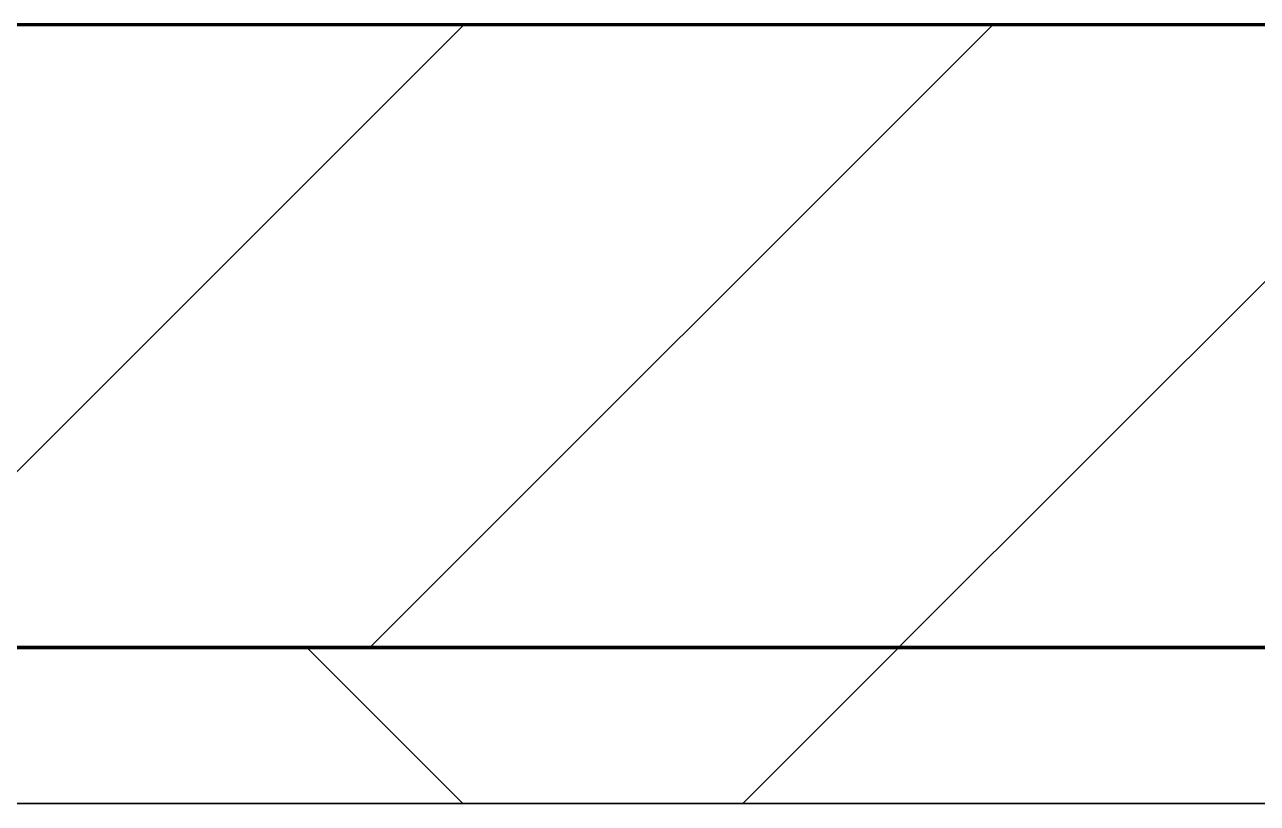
# Model space of a CAD drawing. Header units: millimetres. Extents: x -794868 to -715506, y -16735 to 22434.
# Drawn here: x -741586.8 to -741191.2, y 7894 to 8144 of the extents above; entities that cross this region are included whole.
import ezdxf

# ---------------------------------------------------------------- set-up
doc = ezdxf.new("R2010")
doc.units = ezdxf.units.MM
for name, color, linetype, lineweight in [('A-GLAZ-CURT', 2, 'Continuous', 9), ('A-WALL', 5, 'Continuous', 35), ('A-WALL-FNSH', 2, 'Continuous', 35), ('A-WALL-PATT', 1, 'Continuous', 35)]:
    doc.layers.add(name, color=color, linetype=linetype, lineweight=lineweight)

# ---------------------------------------------------------------- blocks, each defined once
blk = doc.blocks.new('PPLS-PP19_Custom Tile Pattern - Custom Tile Pattern-V67-4262-01 ENLARGED UPPER PLATFORM LEVEL - REFLECTED CEILING PLAN - SHEET 3')
at = {"layer": 'A-GLAZ-CURT'}
for p, q in [((-300, 0), (300, 0)), ((300, 0), (-300, 0)), ((195.99, 0), (213.31, 0)), ((213.31, 0), (195.99, 0)), ((230.06, 0), (300, 0)), ((-300, -50), (300, -50)), ((300, -50), (-300, -50))]:
    blk.add_line(p, q, dxfattribs=at)
for points, knots in [([(27.89, 0), (29.09, 0), (33.4, 0), (48.37, 0), (71.92, 0), (100.57, 0), (116.36, 0), (128.63, 0), (128.95, 0)], [-147.777612, -147.777612, -147.777612, -147.777612, -135.792042, -118.513713, -97.899267, -63.759246, -39.050993, -35.895543, -35.895543, -35.895543, -35.895543]), ([(136.44, 0), (121.66, 0), (86.93, 0), (51.16, 0), (31.18, 0)], [-106.750556, -106.750556, -106.750556, -106.750556, -59.610984, 0, 0, 0, 0]), ([(168.37, 0), (167.68, 0), (162.47, 0), (147.02, 0), (109.77, 0), (76.86, 0), (57.82, 0), (46.51, 0), (41.18, 0), (36.02, 0), (35.54, 0), (35.54, 0)], [-543.375029, -543.375029, -543.375029, -543.375029, -530.793311, -458.593899, -401.860199, -357.622665, -341.267687, -334.000314, -326.15566, -319.318397, -317.489778, -317.489778, -317.489778, -317.489778]), ([(114.39, 0), (114.2, 0), (112.08, 0), (105.42, 0), (92.38, 0), (85.59, 0), (74.4, 0), (63.43, 0), (57.79, 0), (55.6, 0)], [-8148.58938, -8148.58938, -8148.58938, -8148.58938, -8105.191388, -7723.759874, -7531.75727, -7135.649961, -6924.452779, -6738.82075, -6604.646129, -6604.646129, -6604.646129, -6604.646129]), ([(55.8, 0), (65.42, 0), (93.33, 0), (120.63, 0), (138.28, 0), (138.53, 0)], [-375.858057, -375.858057, -375.858057, -375.858057, -346.313304, -291.370682, -290.5735, -290.5735, -290.5735, -290.5735]), ([(56.29, 0), (57.66, 0), (68.56, 0), (95.42, 0), (114.71, 0), (122.3, 0)], [-292.458861, -292.458861, -292.458861, -292.458861, -287.17622, -249.500363, -196.520326, -196.520326, -196.520326, -196.520326]), ([(94.4, 0), (94.4, 0), (94.64, 0), (99.11, 0), (108.97, 0), (120.79, 0), (139.94, 0), (163.31, 0), (185.23, 0), (193.62, 0), (194.69, 0), (194.79, 0)], [-2348.345796, -2348.345796, -2348.345796, -2348.345796, -2310.419338, -2233.599744, -2052.234781, -1843.028543, -1530.39897, -1095.004608, -529.74427, -295.064701, -265.121568, -265.121568, -265.121568, -265.121568]), ([(122.18, 0), (122, 0), (120.6, 0), (114.96, 0), (108.04, 0), (103.09, 0)], [-23.963937, -23.963937, -23.963937, -23.963937, -22.807238, -15.488593, 0, 0, 0, 0]), ([(123.04, 0), (122.29, 0), (118.08, 0), (114.23, 0), (111.98, 0), (105.66, 0), (105.23, 0), (105.23, 0)], [-9500.558975, -9500.558975, -9500.558975, -9500.558975, -9453.21225, -9220.200448, -9012.77275, -8966.157302, -8929.495943, -8929.495943, -8929.495943, -8929.495943]), ([(105.26, 0), (105.52, 0), (111.01, 0), (112.65, 0), (113.59, 0)], [-8920.561005, -8920.561005, -8920.561005, -8920.561005, -8814.835624, -8577.462505, -8577.462505, -8577.462505, -8577.462505]), ([(157.9, 0), (156.77, 0), (151.67, 0), (143.29, 0), (134.04, 0), (127.58, 0), (124.82, 0), (124.05, 0)], [-10292.955006, -10292.955006, -10292.955006, -10292.955006, -10098.273015, -9847.788484, -9677.714971, -9567.007022, -9520.983381, -9520.983381, -9520.983381, -9520.983381]), ([(129.02, 0), (129.02, 0), (126.3, 0), (124.73, 0), (124.11, 0)], [-35.386604, -35.386604, -35.386604, -35.386604, -31.430235, -27.957927, -27.957927, -27.957927, -27.957927]), ([(128.58, 0), (128.8, 0), (130.16, 0), (139.26, 0), (152.67, 0), (161.24, 0), (162.19, 0), (162.75, 0)], [-633.326174, -633.326174, -633.326174, -633.326174, -627.736123, -618.981161, -602.094757, -592.980799, -581.414464, -581.414464, -581.414464, -581.414464]), ([(137.1, 0), (136, 0), (133.64, 0), (129.87, 0), (129.11, 0)], [-670.405967, -670.405967, -670.405967, -670.405967, -651.020627, -640.742133, -640.742133, -640.742133, -640.742133]), ([(193.8, 0), (193.33, 0), (190.11, 0), (183.13, 0), (171, 0), (161.95, 0), (161.28, 0), (158.35, 0), (157.85, 0), (157.77, 0)], [-11665.349007, -11665.349007, -11665.349007, -11665.349007, -11565.880756, -11105.624034, -10839.086983, -10768.332124, -10666.779182, -10580.760289, -10550.278881, -10550.278881, -10550.278881, -10550.278881]), ([(300, 0), (286.53, 0), (254.22, 0), (207.11, 0), (177.41, 0), (159.34, 0), (158.33, 0), (158.3, 0)], [-285.253232, -285.253232, -285.253232, -285.253232, -244.693688, -187.987675, -143.776725, -129.632772, -123.352749, -123.352749, -123.352749, -123.352749]), ([(159.07, 0), (159.13, 0), (160.84, 0), (165.21, 0), (174.15, 0), (185.98, 0), (208.82, 0), (219.42, 0), (230.06, 0)], [-115.643202, -115.643202, -115.643202, -115.643202, -114.681583, -87.660824, -65.295536, -41.623857, -24.459831, 0, 0, 0, 0]), ([(162.75, 0), (165.4, 0), (170.91, 0), (172.61, 0), (172.61, 0)], [-111.264224, -111.264224, -111.264224, -111.264224, -56.742688, -19.085662, -19.085662, -19.085662, -19.085662]), ([(247.1, 0), (246.76, 0), (245.04, 0), (238.34, 0), (226.56, 0), (221.1, 0), (200.27, 0), (182.99, 0), (174.27, 0), (169.67, 0), (168.99, 0)], [-9649.085549, -9649.085549, -9649.085549, -9649.085549, -9581.591397, -9406.094246, -9221.510254, -9016.44624, -8717.832359, -8253.978395, -8152.463617, -8069.855175, -8069.855175, -8069.855175, -8069.855175]), ([(215.22, 0), (214.62, 0), (210.55, 0), (203.98, 0), (187.54, 0), (175.3, 0), (169.49, 0)], [-203.825446, -203.825446, -203.825446, -203.825446, -198.527383, -184.406837, -162.427601, -142.916156, -142.916156, -142.916156, -142.916156]), ([(171.51, 0), (176.48, 0), (193.23, 0), (201.73, 0), (208.81, 0), (213.9, 0), (237.41, 0), (253.04, 0), (258.9, 0)], [-7971.819559, -7971.819559, -7971.819559, -7971.819559, -7784.112253, -7606.717214, -7289.299508, -7042.621073, -6582.165592, -6266.41905, -6266.41905, -6266.41905, -6266.41905]), ([(172.07, 0), (177.66, 0), (187.87, 0), (201.08, 0), (207.47, 0), (213.96, 0), (215.11, 0)], [-255.364076, -255.364076, -255.364076, -255.364076, -237.955587, -223.92608, -215.862851, -208.75215, -208.75215, -208.75215, -208.75215]), ([(300, 0), (288.22, 0), (262, 0), (230.43, 0), (219.94, 0), (219.02, 0)], [-12528.858583, -12528.858583, -12528.858583, -12528.858583, -11905.454923, -11162.864862, -10856.732305, -10856.732305, -10856.732305, -10856.732305]), ([(219.9, 0), (220.86, 0), (227.84, 0), (242.06, 0), (246.54, 0), (246.96, 0)], [-10670.940496, -10670.940496, -10670.940496, -10670.940496, -10511.382485, -9925.173265, -9834.877357, -9834.877357, -9834.877357, -9834.877357]), ([(259.51, 0), (262.97, 0), (271.55, 0), (281.71, 0), (291.71, 0), (296.52, 0), (297.86, 0), (298.09, 0)], [-6255.469152, -6255.469152, -6255.469152, -6255.469152, -6068.460911, -5766.029927, -5566.724884, -5280.360606, -5199.253518, -5199.253518, -5199.253518, -5199.253518]), ([(284.76, 0), (284.76, 0), (285.09, 0), (287.47, 0), (293.59, 0), (297.76, 0), (300, 0)], [-4110.630118, -4110.630118, -4110.630118, -4110.630118, -4053.389046, -3959.664717, -3862.421465, -3746.95702, -3746.95702, -3746.95702, -3746.95702]), ([(297.38, 0), (295.84, 0), (291.62, 0), (285.38, 0), (284.87, 0)], [-4803.172655, -4803.172655, -4803.172655, -4803.172655, -4358.271401, -4143.037883, -4143.037883, -4143.037883, -4143.037883])]:
    blk.add_open_spline(points, degree=3, knots=knots, dxfattribs=at)
for points in [[(123.17, 0), (128.99, 0), (132.44, 0), (134.6, 0)], [(168.74, 0), (168.74, 0), (169.81, 0), (171.51, 0)], [(195.11, 0), (194.91, 0), (194.44, 0), (193.8, 0)]]:
    blk.add_open_spline(points, degree=3, dxfattribs=at)
blk = doc.blocks.new('PPLS-PP19_Custom Tile Pattern - Custom Tile Pattern-V68-4262-01 ENLARGED UPPER PLATFORM LEVEL - REFLECTED CEILING PLAN - SHEET 3')
at = {"layer": 'A-GLAZ-CURT'}
for p, q in [((-300, 0), (133.65, 0)), ((133.65, 0), (-300, 0)), ((-293.07, 0), (-275.75, 0)), ((-275.75, 0), (-293.07, 0)), ((-222.32, 0), (-205.32, 0)), ((-205.32, 0), (-222.32, 0)), ((-300, -50), (245.56, -50)), ((245.56, -50), (-300, -50))]:
    blk.add_line(p, q, dxfattribs=at)
at = {"layer": 'A-GLAZ-CURT', "flags": 128}
for points in [[(-300, 0), (-291.56, 0), (-283.3, 0), (-275.2, 0), (-267.26, 0), (-259.45, 0), (-251.77, 0), (-244.2, 0), (-236.74, 0), (-229.36, 0), (-222.06, 0), (-214.83, 0), (-207.71, 0), (-200.76, 0), (-194.02, 0), (-187.54, 0), (-181.38, 0), (-175.58, 0), (-170.25, 0), (-165.64, 0), (-162.01, 0), (-159.53, 0), (-157.46, 0), (-154.52, 0), (-149.42, 0), (-141.84, 0), (-132.81, 0), (-126.08, 0)], [(-125.17, 0), (-128.55, 0), (-134.16, 0), (-140.03, 0), (-145.5, 0), (-150.63, 0), (-155.53, 0), (-160.27, 0), (-164.95, 0), (-169.65, 0), (-174.47, 0), (-179.49, 0), (-184.81, 0), (-190.44, 0), (-196.37, 0), (-202.58, 0), (-209.04, 0), (-215.73, 0), (-222.63, 0), (-229.72, 0), (-236.97, 0), (-244.39, 0), (-251.96, 0), (-259.67, 0), (-267.51, 0), (-275.48, 0), (-283.55, 0), (-291.73, 0), (-300, 0)]]:
    blk.add_lwpolyline(points, dxfattribs=at)
at = {"layer": 'A-GLAZ-CURT'}
for points, knots in [([(-300, 0), (-284.65, 0), (-236.57, 0), (-182.69, 0), (-148.69, 0), (-137.48, 0)], [-5323.127839, -5323.127839, -5323.127839, -5323.127839, -4502.809032, -2700.551212, -1565.856871, -1565.856871, -1565.856871, -1565.856871]), ([(-72.93, 0), (-75.51, 0), (-91.45, 0), (-134.08, 0), (-202.69, 0), (-262.56, 0), (-294.48, 0), (-300, 0)], [-19442.345229, -19442.345229, -19442.345229, -19442.345229, -18935.241197, -17136.203329, -15131.813646, -13729.592194, -13439.944408, -13439.944408, -13439.944408, -13439.944408]), ([(-137.88, 0), (-140.56, 0), (-147.66, 0), (-147.69, 0), (-158.72, 0), (-174.02, 0), (-185.59, 0), (-209.77, 0), (-232.01, 0), (-255.22, 0), (-262.59, 0), (-264.9, 0), (-265.4, 0)], [-3187.727384, -3187.727384, -3187.727384, -3187.727384, -2919.378265, -2477.344047, -2237.412286, -2029.680487, -1755.085331, -1400.429864, -858.079193, -543.655514, -208.940337, 0, 0, 0, 0]), ([(-258.6, 0), (-257.91, 0), (-254.26, 0), (-241.25, 0), (-225.99, 0), (-214.1, 0), (-208.52, 0), (-206.47, 0)], [-5722.54675, -5722.54675, -5722.54675, -5722.54675, -5657.471696, -5413.335975, -5017.494783, -4832.723979, -4723.981546, -4723.981546, -4723.981546, -4723.981546]), ([(-133.82, 0), (-135.51, 0), (-137.8, 0), (-149.31, 0), (-162.01, 0), (-177.91, 0), (-199.46, 0), (-216.65, 0), (-231.26, 0), (-233.46, 0), (-234, 0)], [-2731.647847, -2731.647847, -2731.647847, -2731.647847, -2418.507304, -2308.929706, -2113.765672, -1763.376603, -1422.553702, -978.033455, -846.069444, -682.911962, -682.911962, -682.911962, -682.911962]), ([(-233.49, 0), (-233.44, 0), (-232.38, 0), (-230.74, 0), (-225.3, 0), (-223.63, 0)], [-455.274641, -455.274641, -455.274641, -455.274641, -440.605512, -119.536984, 0, 0, 0, 0]), ([(-223.63, 0), (-219.39, 0), (-206.17, 0), (-188.58, 0), (-169.02, 0), (-152.12, 0), (-136.84, 0), (-127.33, 0), (-124.19, 0), (-123.43, 0), (-123.28, 0)], [-5463.295695, -5463.295695, -5463.295695, -5463.295695, -5161.076232, -4739.070012, -4465.409639, -4149.119819, -3839.893365, -3647.167523, -3488.92562, -3439.852845, -3439.852845, -3439.852845, -3439.852845]), ([(-204.3, 0), (-203.93, 0), (-197.65, 0), (-185.8, 0), (-171.77, 0), (-158.7, 0), (-157.22, 0)], [-4685.575192, -4685.575192, -4685.575192, -4685.575192, -4666.091899, -4349.945572, -4000.813434, -3840.635403, -3840.635403, -3840.635403, -3840.635403]), ([(-152.35, 0), (-151.03, 0), (-147.71, 0), (-143.57, 0), (-138.62, 0)], [-3494.978217, -3494.978217, -3494.978217, -3494.978217, -3371.022232, -3227.460399, -3227.460399, -3227.460399, -3227.460399]), ([(-118.78, 0), (-121.86, 0), (-126.28, 0), (-136.96, 0), (-147.46, 0), (-150.03, 0), (-150.57, 0)], [-5938.474035, -5938.474035, -5938.474035, -5938.474035, -5700.061948, -5508.838257, -5298.784692, -5196.16478, -5196.16478, -5196.16478, -5196.16478]), ([(-150.34, 0), (-150.07, 0), (-147.75, 0), (-144.34, 0), (-138.55, 0), (-137.56, 0)], [-4948.728362, -4948.728362, -4948.728362, -4948.728362, -4883.323924, -4440.880425, -4357.770653, -4357.770653, -4357.770653, -4357.770653]), ([(-26.75, 0), (-27.82, 0), (-36.18, 0), (-53.55, 0), (-78.2, 0), (-110.94, 0), (-130.52, 0), (-147.74, 0), (-149.07, 0)], [-8718.362214, -8718.362214, -8718.362214, -8718.362214, -8532.293389, -8073.216054, -7508.296369, -7004.680444, -6449.282163, -6277.220794, -6277.220794, -6277.220794, -6277.220794]), ([(-148.23, 0), (-146.94, 0), (-141.68, 0), (-139.19, 0), (-137.8, 0)], [-6162.058746, -6162.058746, -6162.058746, -6162.058746, -6017.569127, -5695.996646, -5695.996646, -5695.996646, -5695.996646]), ([(-137.51, 0), (-137.63, 0), (-142.09, 0), (-146.11, 0), (-146.95, 0)], [-748.479571, -748.479571, -748.479571, -748.479571, -741.901385, -489.130243, -489.130243, -489.130243, -489.130243]), ([(-146.69, 0), (-146.59, 0), (-145.49, 0), (-135.69, 0), (-128.29, 0), (-125.15, 0)], [-420.34245, -420.34245, -420.34245, -420.34245, -406.956646, -290.263673, 0, 0, 0, 0]), ([(-137.08, 0), (-131.66, 0), (-121.81, 0), (-110.8, 0), (-99.5, 0), (-91.46, 0)], [-1552.578953, -1552.578953, -1552.578953, -1552.578953, -1002.059161, -460.363443, 0, 0, 0, 0]), ([(-136.56, 0), (-133.16, 0), (-125.14, 0), (-107.3, 0), (-90.42, 0), (-76.12, 0), (-71.05, 0), (-70.19, 0)], [-4330.137317, -4330.137317, -4330.137317, -4330.137317, -4054.690705, -3793.097032, -3402.597032, -3144.956779, -3092.955226, -3092.955226, -3092.955226, -3092.955226]), ([(-136.37, 0), (-136.29, 0), (-135.42, 0), (-133.93, 0), (-128.78, 0), (-126.5, 0)], [-5579.751817, -5579.751817, -5579.751817, -5579.751817, -5560.701257, -5364.112219, -5231.017328, -5231.017328, -5231.017328, -5231.017328]), ([(-86.16, 0), (-91.37, 0), (-104.13, 0), (-122.08, 0), (-133.29, 0), (-136.36, 0)], [-1681.3698, -1681.3698, -1681.3698, -1681.3698, -1374.161226, -945.742622, -770.627825, -770.627825, -770.627825, -770.627825]), ([(-127.41, 0), (-131.63, 0), (-133.16, 0), (-134.09, 0), (-134.15, 0)], [-8540.990293, -8540.990293, -8540.990293, -8540.990293, -8266.114998, -8246.473386, -8246.473386, -8246.473386, -8246.473386]), ([(-134.15, 0), (-133.32, 0), (-130.31, 0), (-117.33, 0), (-92.04, 0), (-74.02, 0), (-62.74, 0), (-60.36, 0), (-59.97, 0)], [-7657.439573, -7657.439573, -7657.439573, -7657.439573, -7293.749979, -6839.55839, -6236.997189, -5713.340575, -5140.470607, -5006.787413, -5006.787413, -5006.787413, -5006.787413]), ([(-120.13, 0), (-120.14, 0), (-120.24, 0), (-121.3, 0), (-129.25, 0), (-133.82, 0)], [-2933.992132, -2933.992132, -2933.992132, -2933.992132, -2920.575025, -2840.280255, -2731.647847, -2731.647847, -2731.647847, -2731.647847]), ([(-113.43, 0), (-113.44, 0), (-113.96, 0), (-119.73, 0), (-125.43, 0), (-127.03, 0), (-127.41, 0)], [-328.499627, -328.499627, -328.499627, -328.499627, -282.672656, -98.539552, -24.539552, 0, 0, 0, 0]), ([(-126.5, 0), (-122.44, 0), (-108.71, 0), (-86.68, 0), (-63.44, 0), (-54.4, 0), (-48.53, 0), (-30.79, 0), (-20.06, 0), (-6.34, 0), (-1.84, 0)], [-5231.017328, -5231.017328, -5231.017328, -5231.017328, -4994.692869, -4542.524482, -4008.285538, -3689.699207, -3546.54457, -3315.260113, -2864.387349, -2615.508664, -2615.508664, -2615.508664, -2615.508664]), ([(-125.15, 0), (-124.93, 0), (-121.96, 0), (-113.01, 0), (-98.9, 0), (-85.29, 0), (-71.67, 0), (-65.93, 0), (-65.07, 0)], [-3362.7396, -3362.7396, -3362.7396, -3362.7396, -3342.215224, -3074.362186, -2902.289527, -2605.247022, -2322.099534, -2241.8264, -2241.8264, -2241.8264, -2241.8264]), ([(-122.08, 0), (-122.01, 0), (-121.69, 0), (-121.2, 0), (-120.88, 0)], [-3136.336417, -3136.336417, -3136.336417, -3136.336417, -3110.304437, -3035.164275, -3035.164275, -3035.164275, -3035.164275]), ([(-36.33, 0), (-36.43, 0), (-37.27, 0), (-45.02, 0), (-46.13, 0), (-60.59, 0), (-81.23, 0), (-99.51, 0), (-114.02, 0), (-117.28, 0), (-118.78, 0)], [-1855.773136, -1855.773136, -1855.773136, -1855.773136, -1810.870157, -1672.078046, -1405.135169, -1060.00838, -740.068933, -229.489605, -116.330425, 0, 0, 0, 0]), ([(-117.74, 0), (-117.19, 0), (-114.78, 0), (-113.43, 0), (-113.43, 0)], [-821.249067, -821.249067, -821.249067, -821.249067, -394.672656, -330.879064, -330.879064, -330.879064, -330.879064]), ([(-36.62, 0), (-36.62, 0), (-40.35, 0), (-44.32, 0), (-58.97, 0), (-85.2, 0), (-107.61, 0), (-116.56, 0), (-117.56, 0)], [-4069.478503, -4069.478503, -4069.478503, -4069.478503, -3858.647035, -3538.256648, -2842.901703, -2193.204658, -1433.981041, -985.49888, -985.49888, -985.49888, -985.49888]), ([(-115.82, 0), (-114.96, 0), (-110.41, 0), (-96.78, 0), (-81.82, 0), (-72.87, 0), (-69.64, 0)], [-5724.064692, -5724.064692, -5724.064692, -5724.064692, -5430.283136, -5103.229623, -4799.173296, -4627.967198, -4627.967198, -4627.967198, -4627.967198]), ([(9.32, 0), (9.08, 0), (7.65, 0), (2.57, 0), (-12.23, 0), (-25.64, 0), (-40, 0), (-56.24, 0), (-75.59, 0), (-94, 0), (-112.01, 0), (-114.94, 0), (-115.63, 0)], [-2922.926651, -2922.926651, -2922.926651, -2922.926651, -2882.788014, -2720.818881, -2518.50168, -2125.455881, -1792.521578, -1466.981642, -1208.454564, -789.402658, -501.969187, -243.577221, -243.577221, -243.577221, -243.577221])]:
    blk.add_open_spline(points, degree=3, knots=knots, dxfattribs=at)
blk = doc.blocks.new('*U685')
at = {"layer": 'A-GLAZ-CURT', "rotation": 180}
for name, p in [('PPLS-PP19_Custom Tile Pattern - Custom Tile Pattern-V68-4262-01 ENLARGED UPPER PLATFORM LEVEL - REFLECTED CEILING PLAN - SHEET 3', (3000, 4315)), ('PPLS-PP19_Custom Tile Pattern - Custom Tile Pattern-V67-4262-01 ENLARGED UPPER PLATFORM LEVEL - REFLECTED CEILING PLAN - SHEET 3', (3600, 4315))]:
    blk.add_blockref(name, p, dxfattribs=at)

msp = doc.modelspace()

# ---------------------------------------------------------------- hatches: boundary and pattern name
at = {"layer": 'A-WALL-PATT', "lineweight": 9}
h = msp.add_hatch(dxfattribs=at)
h.set_pattern_fill('FP_2', color=256, style=0, pattern_type=2)
h.set_pattern_definition([(45, (0, 0), (-84.852814, 84.852814), [])])
h.paths.add_polyline_path([(-726702.04, 7944.02), (-726702.04, 8144.02), (-745928.95, 8144.02), (-745928.95, 7944.02), (-741941.23, 7944.02), (-741939.02, 7948.97), (-741927.94, 7944.02), (-737141.23, 7944.02), (-737139.02, 7948.97), (-737127.94, 7944.02), (-727494.49, 7944.02)])
h = msp.add_hatch(dxfattribs=at)
h.set_pattern_fill('FP_3', color=256, style=0, pattern_type=2)
h.set_pattern_definition([(45, (0, 0), (-212.13203, 212.13203), []), (135, (0, 0), (-212.13203, -212.13203), [])])
h.paths.add_polyline_path([(-726752.04, 7894.02), (-726702.04, 7894.02), (-726702.04, 7944.02), (-737127.94, 7944.02), (-737091.55, 7927.76), (-737089.44, 7931.09), (-737082.37, 7934.02), (-737075.3, 7931.09), (-737072.37, 7924.02), (-737072.37, 7919.2), (-737016.03, 7894.02), (-727494.49, 7894.02)])
h.paths.add_polyline_path([(-737675.94, 7894.02), (-737126.34, 7894.02), (-737157.37, 7907.88), (-737141.23, 7944.02), (-741927.94, 7944.02), (-741891.55, 7927.76), (-741889.44, 7931.09), (-741882.37, 7934.02), (-741875.3, 7931.09), (-741872.37, 7924.02), (-741872.37, 7919.2), (-741816.03, 7894.02), (-737811.69, 7894.02)])
h.paths.add_polyline_path([(-742087.9, 7894.02), (-741926.34, 7894.02), (-741957.37, 7907.88), (-741941.23, 7944.02), (-745928.95, 7944.02), (-745928.95, 7894.02), (-742155.77, 7894.02)])

# ---------------------------------------------------------------- linework, layer by layer
at = {"layer": 'A-WALL', "color": 7, "lineweight": 70}
for p, q in [((-741982.37, 8144.02), (-740782.37, 8144.02)), ((-740782.37, 7944.02), (-741927.94, 7944.02)), ((-741927.94, 7944.02), (-740782.37, 7944.02))]:
    msp.add_line(p, q, dxfattribs=at)
at = {"layer": 'A-WALL-FNSH', "color": 250}
msp.add_line((-740782.37, 7894.02), (-741816.03, 7894.02), dxfattribs=at)

# ---------------------------------------------------------------- block references
msp.add_blockref('*U685', (-744682.37, 3579.02))

doc.saveas('drawing.dxf')
